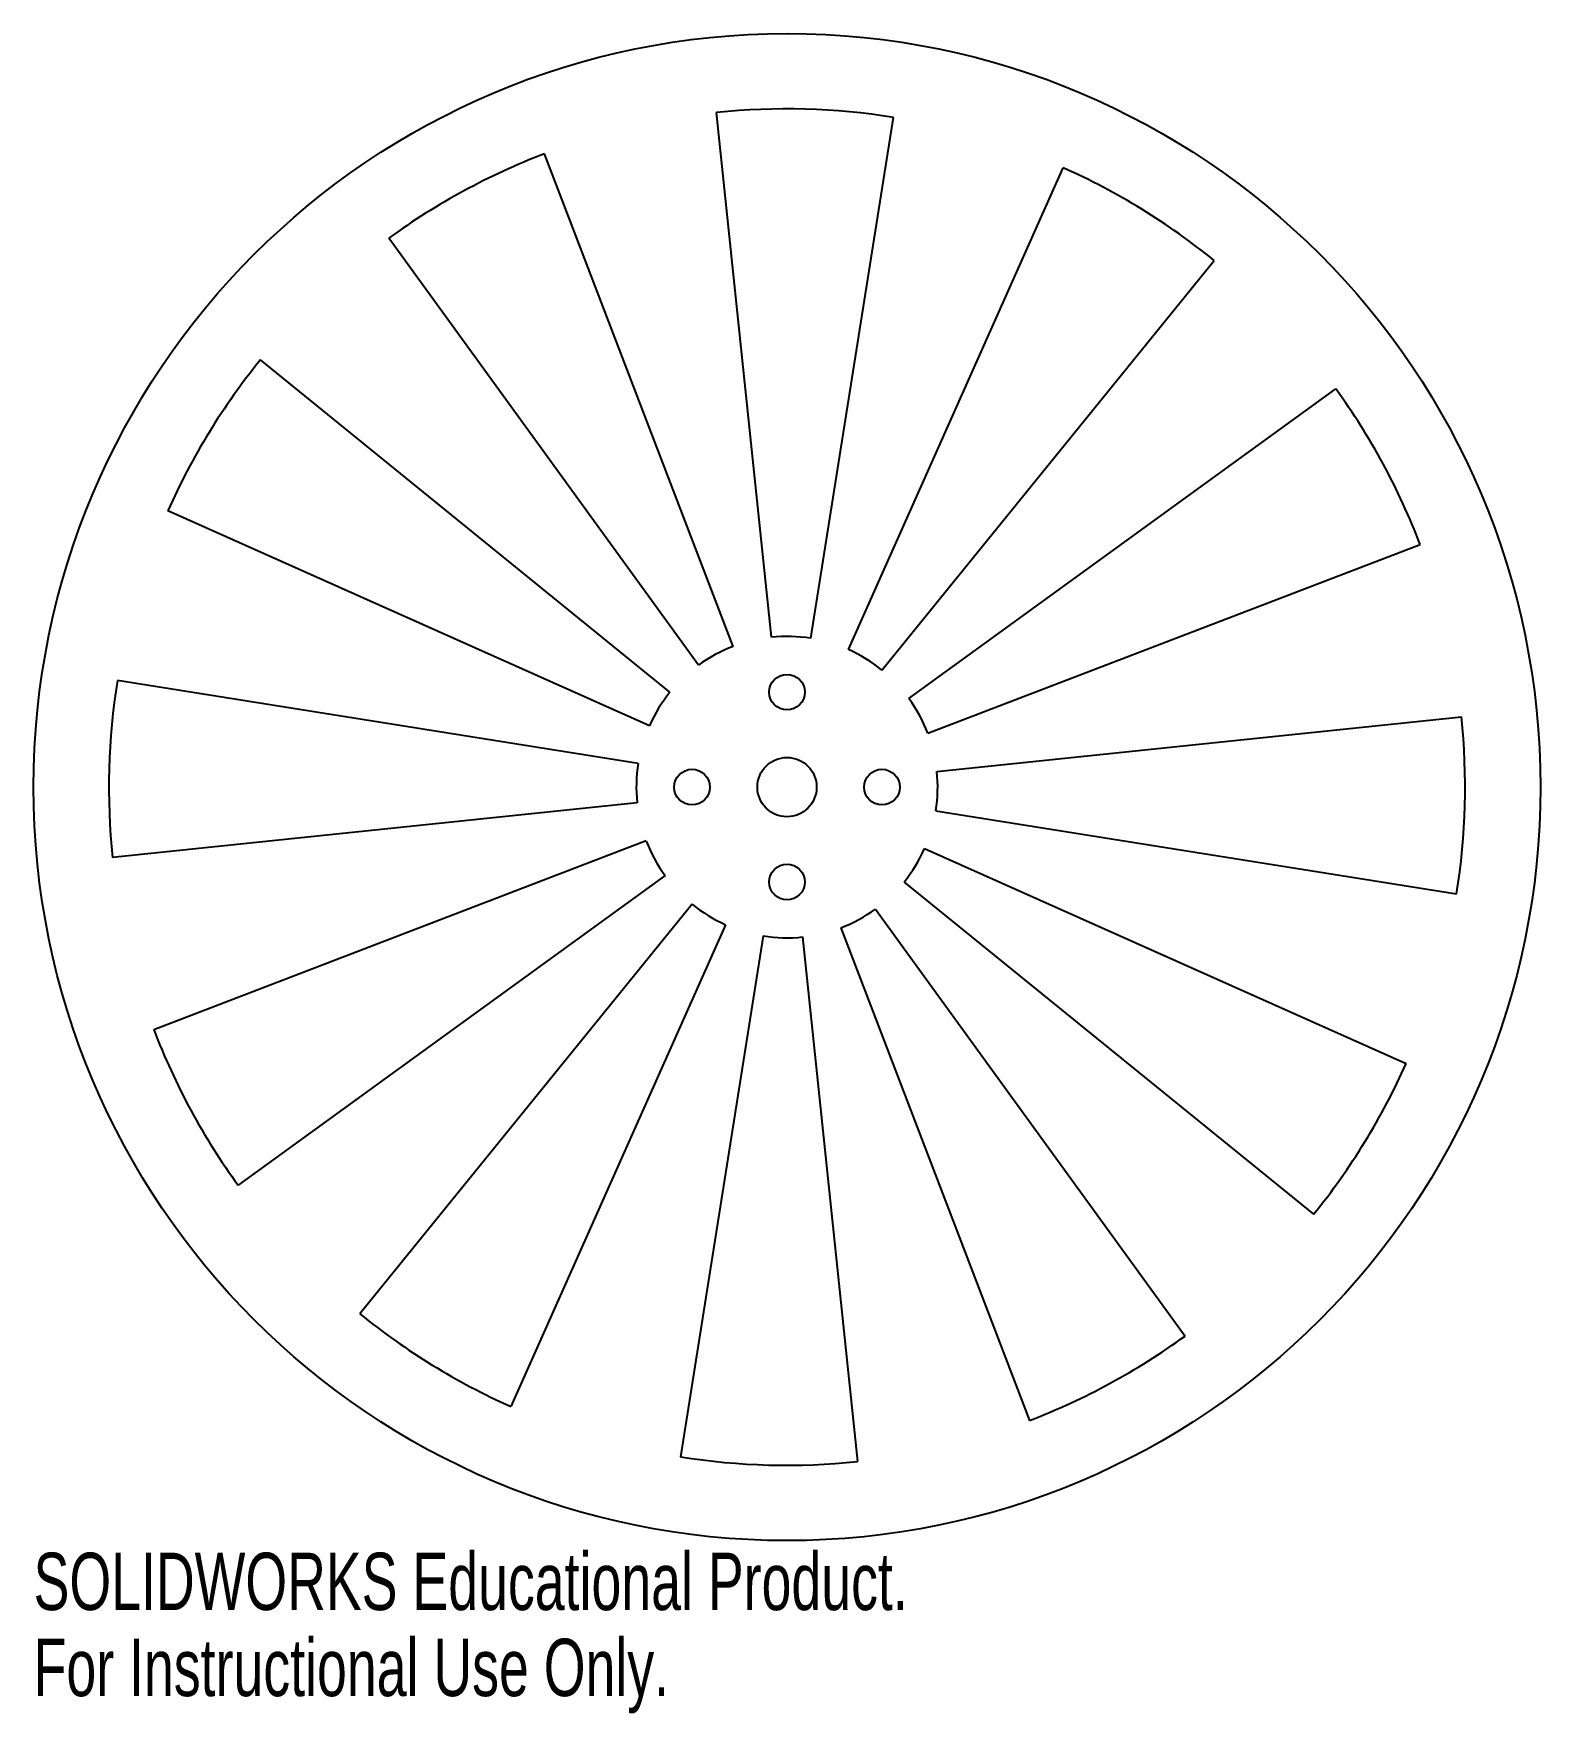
# Model space of a CAD drawing. Header units: inches. Extents: x -2.5 to 2.5, y -3.07 to 2.5.
import ezdxf

# ---------------------------------------------------------------- set-up
doc = ezdxf.new("R2010")
doc.units = ezdxf.units.IN
doc.header["$MEASUREMENT"] = 0
doc.styles.add('SLDTEXTSTYLE0', font='TXT', dxfattribs={"width": 0.7})

msp = doc.modelspace()

# ---------------------------------------------------------------- linework, layer by layer
at = {"color": 7, "linetype": 'Continuous', "lineweight": 25}
for p, q in [((-0.0519, 0.4973), (-0.2335, 2.2378)), ((0.0786, 0.4938), (0.3536, 2.222)), ((-0.1788, 0.4669), (-0.8048, 2.1012)), ((0.2037, 0.4566), (0.9167, 2.0548)), ((-0.2936, 0.4047), (-1.3212, 1.8213)), ((0.3149, 0.3883), (1.4173, 1.7475)), ((-0.3883, 0.3149), (-1.7475, 1.4173)), ((0.4047, 0.2936), (1.8213, 1.3212)), ((-0.4566, 0.2037), (-2.0548, 0.9167)), ((0.4669, 0.1788), (2.1012, 0.8048)), ((-0.4938, 0.0786), (-2.222, 0.3536)), ((0.4973, 0.0519), (2.2378, 0.2335)), ((-0.4973, -0.0519), (-2.2378, -0.2335)), ((0.4938, -0.0786), (2.222, -0.3536)), ((-0.4669, -0.1788), (-2.1012, -0.8048)), ((0.4566, -0.2037), (2.0548, -0.9167)), ((-0.4047, -0.2936), (-1.8213, -1.3212)), ((0.3883, -0.3149), (1.7475, -1.4173)), ((-0.3149, -0.3883), (-1.4173, -1.7475)), ((0.2936, -0.4047), (1.3212, -1.8213)), ((-0.2037, -0.4566), (-0.9167, -2.0548)), ((-0.0786, -0.4938), (-0.3536, -2.222)), ((0.0519, -0.4973), (0.2335, -2.2378)), ((0.1788, -0.4669), (0.8048, -2.1012))]:
    msp.add_line(p, q, dxfattribs=at)
for centre, radius in [((0, 0), 2.5), ((0, 0.315), 0.0591), ((-0.315, 0), 0.0591), ((0, 0), 0.0984), ((0.315, 0), 0.0591), ((0, -0.315), 0.0591)]:
    msp.add_circle(centre, radius, dxfattribs=at)
for radius, start, end in [(2.25, 80.9573, 95.9573), (2.25, 110.9573, 125.9573), (2.25, 50.9573, 65.9573), (2.25, 140.9573, 155.9573), (2.25, 20.9573, 35.9573), (0.5, 110.9573, 125.9573), (0.5, 80.9573, 95.9573), (0.5, 50.9573, 65.9573), (2.25, 170.9573, 185.9573), (0.5, 140.9573, 155.9573), (0.5, 20.9573, 35.9573), (2.25, 350.9573, 5.9573), (0.5, 170.9573, 185.9573), (0.5, 350.9573, 5.9573), (0.5, 200.9573, 215.9573), (0.5, 320.9573, 335.9573), (0.5, 230.9573, 245.9573), (0.5, 290.9573, 305.9573), (0.5, 260.9573, 275.9573), (2.25, 200.9573, 215.9573), (2.25, 320.9573, 335.9573), (2.25, 230.9573, 245.9573), (2.25, 290.9573, 305.9573), (2.25, 260.9573, 275.9573)]:
    msp.add_arc((0, 0), radius, start, end, dxfattribs=at)

# ---------------------------------------------------------------- texts
at = {"color": 7, "linetype": 'Continuous', "char_height": 0.1903, "attachment_point": 1, "style": 'SLDTEXTSTYLE0'}
for s, insert in [('SOLIDWORKS Educational Product.', (-2.5, -2.5401)), ('For Instructional Use Only.', (-2.5, -2.8256))]:
    msp.add_mtext(s, dxfattribs=dict(at, insert=insert))

doc.saveas('drawing.dxf')
